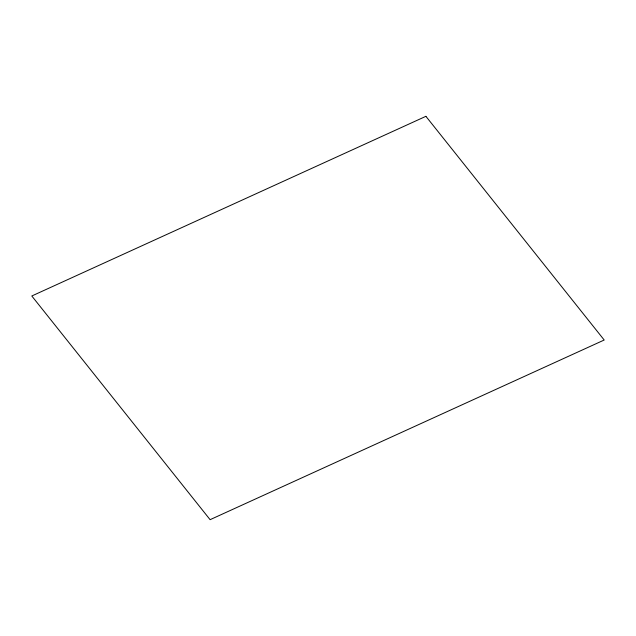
<?xml version="1.0" encoding="UTF-8"?>
<svg xmlns="http://www.w3.org/2000/svg" width="636" height="636" viewBox="0 0 636 636"><rect width="100%" height="100%" fill="white"/><g stroke="black" fill="none" stroke-linecap="round" stroke-linejoin="round"><path stroke-width="0.95" d="M425.897 116.324L31.8 295.986L210.103 519.676L604.2 340.014L425.897 116.324"/></g></svg>
